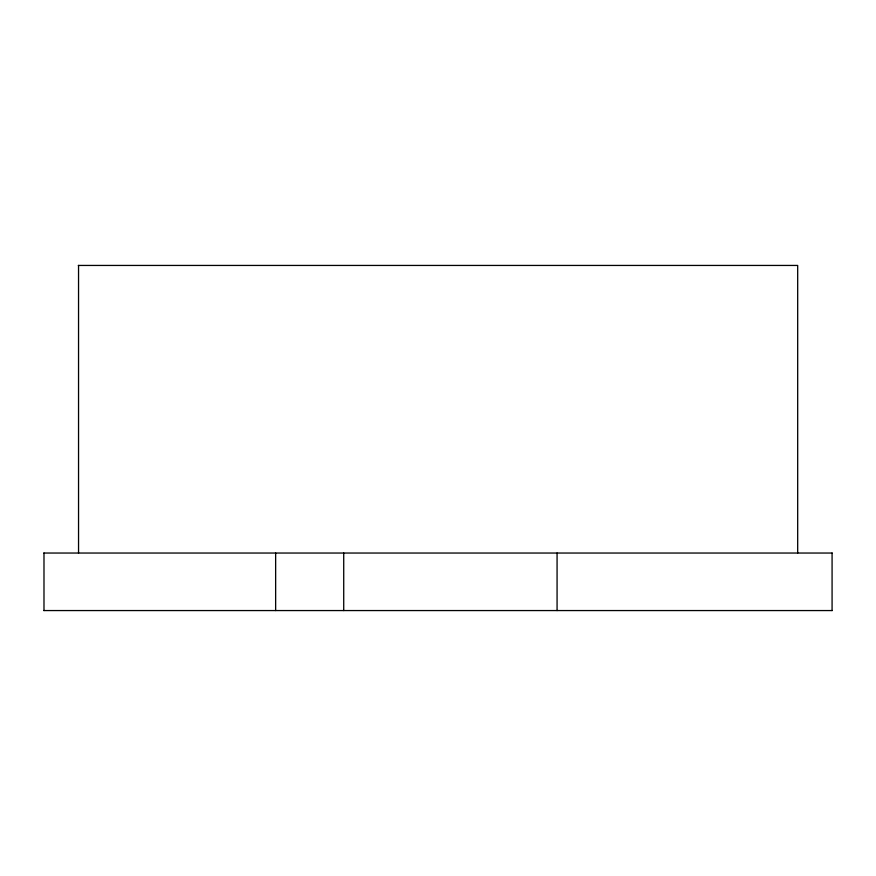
<?xml version="1.0" encoding="UTF-8"?>
<svg xmlns="http://www.w3.org/2000/svg" width="876" height="876" viewBox="0 0 876 876"><rect width="100%" height="100%" fill="white"/><g stroke="black" fill="none" stroke-linecap="round" stroke-linejoin="round"><path stroke-width="1.31" d="M78.303 265.439L797.686 265.439L797.686 553.041M43.8 553.041L832.2 553.041M43.8 610.561L832.2 610.561M832.08 553.041L832.08 610.561M557.07 553.041L557.07 610.561M343.72 553.041L343.72 610.561M275.644 553.041L275.644 610.561M78.544 265.439L78.544 553.041M43.986 553.041L43.986 610.561"/></g></svg>
